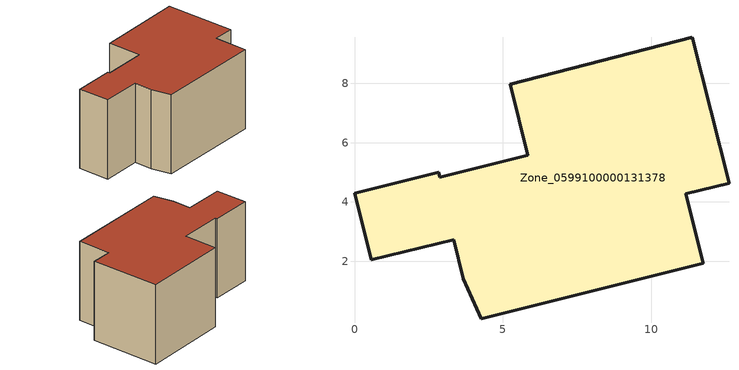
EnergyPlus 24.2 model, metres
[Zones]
Zone_0599100000131378
 floor ground (C_G): 0.56,2.05 0,4.3 2.83,5 2.87,4.84 5.84,5.58 5.25,7.97 11.38,9.55 12.62,4.63 11.16,4.27 11.75,1.94 4.27,0.07 3.66,1.42 3.35,2.72 z0
 wall outside (C_F): 0,4.3 0.56,2.05 3.35,2.72 3.66,1.42 4.27,0.07 11.75,1.94 11.16,4.27 12.62,4.63 11.38,9.55 5.25,7.97 5.84,5.58 2.87,4.84 2.83,5 0,4.3 z0:5.9
 roof outside (C_R): 4.27,0.07 11.75,1.94 11.16,4.27 12.62,4.63 11.38,9.55 5.25,7.97 5.84,5.58 2.87,4.84 2.83,5 0,4.3 0.56,2.05 3.35,2.72 3.66,1.42 z5.9
[BUILDING]
Pand.0599100000131378: North Axis=0; Terrain=City; Loads Convergence Tolerance Value=0.04; Temperature Convergence Tolerance Value=0.4; Solar Distribution=FullExterior; Maximum Number of Warmup Days=25; Minimum Number of Warmup Days=1
[Site:Location]
Rotterdam.The.Hague.AP_ZH_NLD Design_Conditions: Latitude=51.96; Longitude=4.45; Time Zone=1; Elevation=-4.5
[SITE:GROUNDTEMPERATURE:BUILDINGSURFACE]
18, 18, 18, 18, 18, 18, 18, 18, 18, 18, 18, 18
[MATERIAL] Thermal Absorptance=0.9; Solar Absorptance=0.7; Visible Absorptance=0.7
Name | Roughness | Thickness | Conductivity | Density | Specific Heat
G.TC.1965-1974 | MediumSmooth | 0.15 | 0.882353 | 540 | 1210
F.TC.1965-1974 | Rough | 0.3 | 0.697674 | 1920 | 840
R.TC.1965-1974 | MediumRough | 0.2 | 0.232558 | 1500 | 1000
[CONSTRUCTION]
C_G: G.TC.1965-1974
C_F: F.TC.1965-1974
C_R: R.TC.1965-1974
[ZONE]
Zone_0599100000131378: Type=1; Multiplier=1; Ceiling Height=Autocalculate; Volume=Autocalculate; Floor Area=autocalculate; Part of Total Floor Area=Yes
[ZONEINFILTRATION:DESIGNFLOWRATE]
Infil_Zone_0599100000131378: Zone or ZoneList or Space or SpaceList=Zone_0599100000131378; Schedule=AlwaysOn; Design Flow Rate Calculation Method=Flow/Area; Flow Rate per Floor Area=0.003; Constant Term Coefficient=1; Temperature Term Coefficient=0; Velocity Term Coefficient=0; Velocity Squared Term Coefficient=0
[HVACTEMPLATE:ZONE:IDEALLOADSAIRSYSTEM]
Zone_0599100000131378: Maximum Heating Supply Air Temperature=50; Minimum Cooling Supply Air Temperature=13; Maximum Heating Supply Air Humidity Ratio=0.0156; Minimum Cooling Supply Air Humidity Ratio=0.0077; Heating Limit=NoLimit; Cooling Limit=NoLimit; Dehumidification Control Type=ConstantSensibleHeatRatio; Cooling Sensible Heat Ratio=0.7; Dehumidification Setpoint=60; Humidification Control Type=None; Humidification Setpoint=30; Outdoor Air Method=None; Outdoor Air Flow Rate per Person=0.00944; Outdoor Air Flow Rate per Zone Floor Area=0; Outdoor Air Flow Rate per Zone=0; Demand Controlled Ventilation Type=None; Outdoor Air Economizer Type=NoEconomizer; Heat Recovery Type=None; Sensible Heat Recovery Effectiveness=0.7; Latent Heat Recovery Effectiveness=0.65
[ZONECONTROL:THERMOSTAT]
ThermostatControl_Zone_0599100000131378: Zone or ZoneList=Zone_0599100000131378; Control Type Schedule=DualSetpointControlType; Control 1=Thermostat_Zone_0599100000131378; Temperature Difference Between Cutout And Setpoint=0
[THERMOSTATSETPOINT:DUALSETPOINT]
Thermostat_Zone_0599100000131378: Heating Setpoint Temperature Schedule=HeatingSetpoint_Zone_0599100000131378; Cooling Setpoint Temperature Schedule=CoolingSetpoint_Zone_0599100000131378
[SCHEDULE:COMPACT]
HeatingSetpoint_Zone_0599100000131378: Through: 12/31, For: AllDays, Until: 24:00, 21
CoolingSetpoint_Zone_0599100000131378: Through: 12/31, For: AllDays, Until: 24:00, 24
DualSetpointControlType: Through: 12/31, For: AllDays, Until: 24:00, 4
AlwaysOn: Through: 12/31, For: AllDays, Until: 24:00, 1
